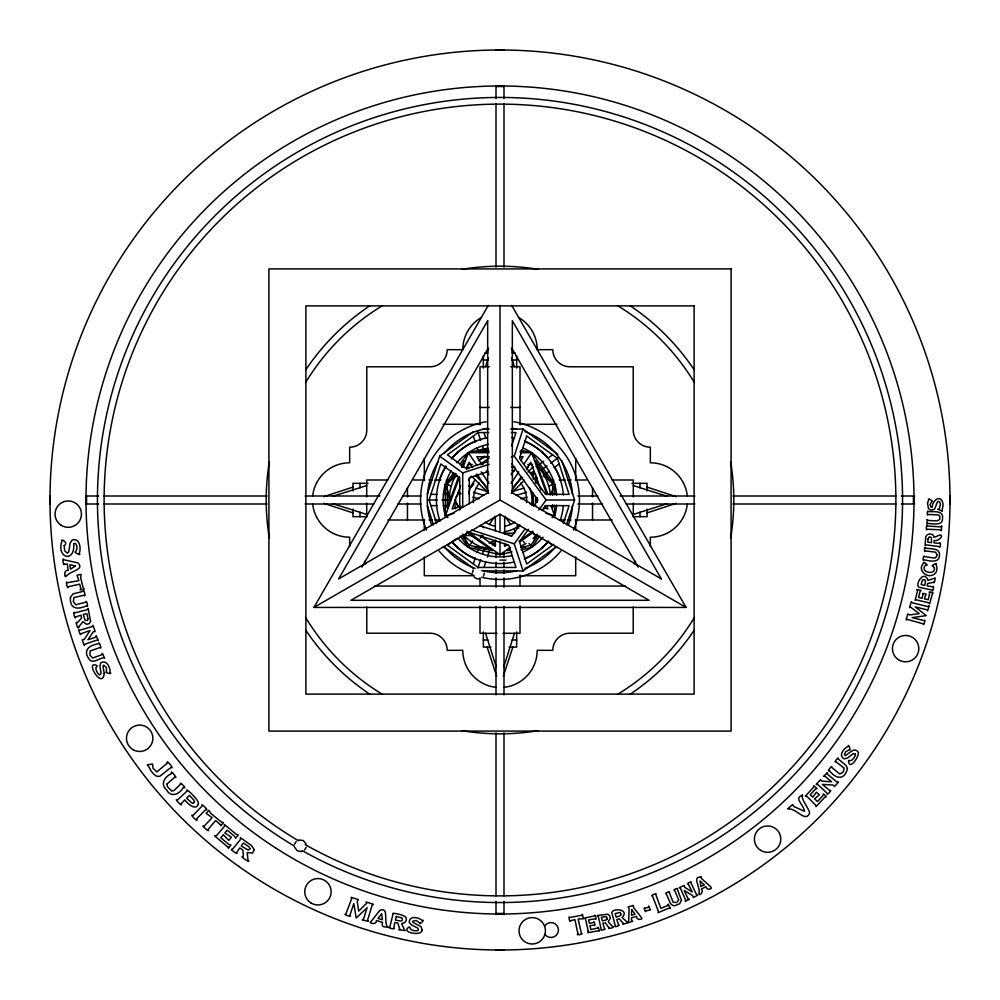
<?xml version="1.0" encoding="UTF-8"?>
<svg xmlns="http://www.w3.org/2000/svg" width="1000" height="1000" viewBox="0 0 1000 1000"><rect width="100%" height="100%" fill="white"/><g stroke="black" fill="none" stroke-linecap="round" stroke-linejoin="round"><path stroke-width="1.5" d="M472.388 572.812L473.275 569.825M484.387 573.125L483.5 576.1M485.575 366.7L488.363 357.887M503.725 667.087L514.425 633.3M427.312 494.15L439.663 456.163L473.225 431.775M473.288 563.975L475.225 558.025M477.15 552.087L478.113 549.113M511.65 445.913L515.988 432.55L511.3 432.55M477.875 568.088L480.662 559.525M482.512 553.825L484.363 548.125M566.512 524.837L574.587 500L546.1 500L514.25 456.163L523.05 429.062L510.75 429.062M484.012 567.45L485.938 561.512M487.388 557.05L489.312 551.112M563.425 523.075L569.1 505.637L545.662 505.637L542.05 510.613M487.113 352.925L488.55 348.562M503.338 676.112L512.888 647.075M447.325 507.562L458.413 477.188M462.113 467.062L464.225 461.275M459.5 477.088L445.363 515.812L447.9 517.625M463.175 467.038L468.413 452.7L487.962 448.113M460.625 485.625L452.113 508.963L461.087 506.362M466.488 469.575L469.15 462.287L472.612 467.475M534.212 540.125L536.312 534.388M550.975 494.225L553.587 487.05M535.775 538.725L537.35 534.388M294.6 844.175L296.15 841.488M306.188 847.275L304.637 849.975M609.125 927.5C606.65 929.95 616.375 926.925 612.5 926.45L608.15 921.812L610.288 918.425L609.675 915.85L607.975 914.2L597.25 915.525L598.35 916.675L601.188 929.225C598.462 931.175 607.788 929.262 604.4 928.575L602.888 923.225L605.25 922.75L609.375 928.363M511.675 305.363L686.075 607.425L313.925 607.425L488.325 305.363M361.838 567.15L488.288 348.125M511.163 474.725L515.45 468.3M520.6 460.588L523.175 456.725L520.087 456.725M469.263 546.025L472.675 540.913M511.1 483.375L518.787 471.875M523.913 464.2L531.587 452.7L554.637 484.188L554.637 494.725M480.262 538.138L481.975 535.562M489.7 524L494.85 516.287M511.812 490.788L521.337 476.538M526.525 468.762L530.85 462.287L540.975 490M455.725 497.5L459.363 492.488M468.462 479.963L471.2 476.2M472.025 486.325L473.837 483.837M519.85 524.862L511.712 536.05L479.562 525.612M533.4 506.213L537.913 500L511.712 463.95M483.1 570.938L523.05 570.938L514.25 543.837L525.163 528.812M538.812 510.025L546.1 500M528.5 529.25L519.475 541.688L526.712 563.975L553.7 544.362M453.663 472.85L445.363 484.188L445.363 515.812L454.225 513.25M460.112 464.038L468.413 452.7L488.438 452.7M455.337 473.425L447.325 484.375L447.325 507.9M461.075 465.812L464.663 460.913M538.025 535.413L530.85 545.212L520.625 547.6M539.888 535.962L531.587 547.3L521.062 549.775M526.375 468.975L528.575 466.775M467.688 532.312L464.462 535.538L473.725 535.538M514 486L522.612 477.388M528 472L533.387 466.613M511.238 493.4L524.425 480.213M531.025 473.625L533.225 471.425L533.225 479.15M627.9 922.275L628.675 920.662L629.113 908.888L628.075 907.025L633.337 905.413L633.562 907.537L641.587 917.75C643.562 919.587 636.163 920.863 636.475 916.312L631.487 917.837L631.5 920.487L632.6 921.312L622.812 924.3L623.2 923.238L619.175 918.787L616.825 919.5L618.488 924.8C621.912 925.188 612.562 928 615.288 925.775L611.825 912.775C612.425 907.562 630.312 909.2 622.038 917.588L628.025 922.712M536.163 466.763L543.737 461.25M547.537 458.5L552.587 454.825M540.938 470.262L547 465.85M550.638 463.212L557.913 457.925M456.262 538.75L447.413 545.175L478.088 567.45L515.988 567.45L508.75 545.175L467.825 531.875M544.05 474.963L549.1 471.287M554.15 467.612L559.212 463.95M523.05 570.938L556.613 546.55M452.113 478.075L455.9 475.375M446.625 483.288L456.8 476.05M478.4 460.675L484.75 456.15M480.312 464.263L489.075 458.025M507.163 544.65L504.663 546.425L504.663 543.337M460.112 535.962L468.413 547.3L500 554.7L510.163 547.463M519.062 541.138L533.038 531.188M552.1 517.625L554.637 515.812L554.637 505.275M510.012 548.888L507.488 550.675L510.412 550M520.112 541.7L532.737 532.712M313.925 607.425L500 500L686.075 607.425M689.262 899.7L687.975 898.713L684.237 890.475L692.688 895.638L693.288 897.562L697.712 895.2L696.338 894.338L690.888 882.712C693.012 880.15 685.013 884.375 688.288 884.125L692.25 891.988L684.65 887.312L684.15 885.475L679.262 887.638L680.55 888.55L685.525 899.737L685.325 901.338L689.137 899.25M323.888 496.662L352.925 487.113M647.075 512.888L676.112 503.338M488.288 461.475L466.362 468.6L447.413 454.825L478.088 432.55L488.7 432.55M439.663 456.163L462.713 472.9L489.212 464.288M511.3 457.113L514.25 456.163M488.325 471.538L469.325 477.713L469.325 503.837M490.175 542.4L496.062 540.487M332.887 496.275L366.7 485.575M633.3 514.425L667.087 503.725M512.075 491.55L523.95 488.113M516.25 495.3L526.587 492.312M548.737 485.9L553.162 484.613M520.962 498.837L526.938 497.1M488.413 449.35L476.825 452.062L489.188 452.062M479.375 452.4L488.125 450.35M466.962 531.188L500 554.7L512.038 551.888M298.837 839.938L303.387 840.537L306.188 844.175M301.95 851.525L297.4 850.925L294.6 847.275M479.787 578.8L476.688 578.713L474.038 577.087M496 50L504 50M496 86.538L504 86.538M484.85 352.925L487.887 352.925M512.112 352.925L515.15 352.925M483.338 359.988L487.887 359.988M512.112 359.988L516.663 359.988M489.237 366.7L480 366.7L480 424.75M510.763 366.7L520 366.7L520 424.75M480 407.463L489.237 407.463M510.763 407.463L520 407.463M443.038 424.3L480.487 424.3M519.513 424.3L556.962 424.3M483.1 429.062L489.25 429.062M520.087 452.062L523.175 452.062L520.275 451.388M520.8 452.7L531.587 452.7L546.788 494.3M489.188 456.725L476.825 456.725L481.975 464.438M467.55 464.462L472.188 464.462M479.913 464.462L483 464.462M527.812 464.462L532.45 464.462M511.587 466.775L514.675 466.775M387.837 480L366.7 480L366.7 496.925M413.663 480L424.75 480M429.025 480L431.975 480M434.762 480L440.788 480M446.413 480L449.412 480M550.588 480L553.587 480M559.212 480L565.237 480M568.025 480L570.975 480M575.25 480L586.337 480M612.163 480L633.3 480L633.3 496.925M368.075 483.338L352.925 483.338L352.925 490.913M631.925 483.338L647.075 483.338L647.075 490.913M430.9 494.363L437.15 494.363M443.4 494.363L448.088 494.363M86.125 496L98.663 496M103.637 496L267.162 496M305.075 496L379.963 496M402.537 496L421.05 496M577.913 496L598 496M620.037 496L694.925 496M732.837 496L895.863 496M901.338 496L914.7 496M428.413 500L437.413 500M441.912 500L449.4 500M86.125 504L98.663 504M103.637 504L267.162 504M305.075 504L373.85 504M397.938 504L421.05 504M577.913 504L602.587 504M626.15 504L694.925 504M732.837 504L895.863 504M901.338 504L914.7 504M950 504L949.9 496M430.9 505.637L437.15 505.637M443.4 505.637L448.088 505.637M366.55 516.663L352.925 516.663L352.925 509.087M633.45 516.663L647.075 516.663L647.075 509.087M387.837 520L424.75 520M429.025 520L431.975 520M434.762 520L440.788 520M559.212 520L565.237 520M568.025 520L570.975 520M575.25 520L612.163 520M503.862 533.225L514.675 533.225M479.913 535.538L483 535.538M509.275 535.538L512.362 535.538M489.188 543.275L495.363 543.275M474.575 547.3L483.812 547.3M520.8 547.3L525.425 547.3M478.375 547.938L486.1 547.938M500 560.087L506 560.087M474.25 575.7L424.3 575.7L424.3 556.962M519.513 575.7L575.7 575.7L575.7 556.962M374.325 586.075L625.675 586.075M496.925 633.3L480 633.3L480 606.125M503.075 633.3L520 633.3L520 606.125M483.338 640.013L487.887 640.013M512.112 640.013L516.663 640.013M490.913 647.075L483.338 647.075L483.338 631.925M509.087 647.075L516.663 647.075L516.663 631.925M496 913.462L504 913.462M496 949.9L504 949.9M521.062 450.225L531.587 452.7M468.625 485.962L471.587 486.825M476.05 488.113L487.925 491.55M529.938 503.762L535.925 505.487M543.4 507.663L547.888 508.963L546.825 506.037M446.838 484.613L451.262 485.9M473.413 492.312L483.75 495.3M545.775 513.25L554.637 515.812L550.975 505.775M458.088 492.775L461.087 493.638M473.062 497.1L479.038 498.837M633.3 485.575L667.087 496.275M332.887 503.725L366.7 514.425M471.538 529.963L514.25 543.837M647.075 487.113L676.112 496.662M323.888 503.338L352.925 512.888M544.1 475.375L547.888 478.075M543.2 476.05L553.375 483.288M530.962 472.287L533.462 474.075M480.312 535.737L495.337 546.425L495.337 540.25M467.262 532.712L492.512 550.675L469.15 545.212L461.975 535.413M523.05 429.062L557.85 454.35M547.537 541.5L552.587 545.175M443.387 546.55L473.225 568.225M466.613 466.613L468.762 468.762M475.225 475.225L486 486M532.312 532.312L535.538 535.538M472.275 476.925L488.762 493.4M523.4 541.45L524.35 542.7M535.337 460.913L552.675 484.375L552.675 495.2M455.725 502.5L459.363 507.512M544.9 934.338L545.025 934.513A7.462 7.462 0 0 0 556.225 935.35A7.462 7.462 0 0 0 555.588 924.15A7.462 7.462 0 0 0 544.562 926.237L544.538 926.1A13.2 13.2 0 0 0 524.138 920.35A13.2 13.2 0 0 0 524.562 941.55A13.2 13.2 0 0 0 544.725 934.987L545.075 933.737A13.2 13.2 0 0 0 544.938 927.325L544.562 926.237M486.262 470.863L488.837 474.725M468.413 452.7L476.95 465.487M481.213 471.875L488.9 483.375M517.075 525.575L518.787 528.125M529.025 543.462L530.737 546.025M476.938 473.95L488.188 490.788M505.15 516.287L510.3 524M513.737 529.138L515.45 531.7M511.712 348.125L638.162 567.15M535.775 461.275L547.925 494.55M455.3 499.787L457.962 507.088M446.413 487.05L450.075 497.1M463.688 534.388L466.838 543M447.325 492.438L449.438 498.225M462.65 534.388L464.225 538.725M511.45 348.562L512.888 352.925M487.113 647.075L496.662 676.112M561.763 460.538L574.587 500M484.012 432.55L485.938 438.488M477.875 431.912L480.662 440.475M482.512 446.175L484.363 451.875M473.288 436.025L475.225 441.975M477.15 447.912L478.113 450.887M436.575 523.075L429.075 500L440.788 463.95L459.75 477.713L459.75 509.988M427.312 505.85L433.488 524.837M511.637 357.887L514.425 366.7M485.575 633.3L496.275 667.087M913.462 496L913.462 504M650.337 546.55L650.337 537.212A37.212 37.212 0 0 0 687.312 504.162M640.013 483.338L640.013 487.887M640.013 512.112L640.013 516.663M633.3 503.075L633.3 516.912M633.212 606.962L633.212 633.212L569.9 633.212A17.113 17.113 0 0 0 552.788 650.337L537.212 650.337A37.212 37.212 0 0 1 504.162 687.312M592.537 487.7L592.537 496.925M592.537 503.075L592.537 520M575.7 458.638L575.7 480.487M575.7 519.513L575.7 530.438M552.675 504.8L552.675 507.9M537.288 477.55L537.288 483.738M537.288 497.675L537.288 502.325M535.538 473.725L535.538 483M535.538 496.912L535.538 503.088M533.225 493.05L533.225 505.412M520 575.25L520 586.337M516.663 355.75L516.663 368.075M504.663 517.112L504.663 534.087M504 86.125L504 98.663M504 103.637L504 267.162M504 552.888L504 557.513M504 562.15L504 567M504 569.862L504 573.237M504 577.913L504 587.275M504 606.413L504 694.925M504 732.837L504 895.863M504 901.338L504 914.7M500 305.375L500 500M500 515.2L500 531.912M500 541.025L500 554.7M496 86.125L496 98.663M496 103.637L496 267.162M496 552.888L496 557.513M496 562.15L496 567M496 569.862L496 573.237M496 577.913L496 587.275M496 606.413L496 694.925M496 732.837L496 895.863M496 901.338L496 914.7M495.337 517.112L495.337 531M483.338 355.75L483.338 368.075M480 577.913L480 586.337M462.713 472.9L462.713 506.962M424.3 458.638L424.3 480.487M424.3 519.513L424.3 530.438M407.463 487.7L407.463 496.925M407.463 503.075L407.463 520M366.7 503.075L366.7 516.912M366.788 606.962L366.788 633.212L430.1 633.212A17.113 17.113 0 0 1 447.212 650.337L462.788 650.337A37.212 37.212 0 0 0 495.838 687.312M359.988 483.338L359.988 487.887M359.988 512.112L359.988 516.663M349.663 546.55L349.663 537.212A37.212 37.212 0 0 1 312.688 504.162M86.538 496L86.538 504M50 496L50 504M634.25 564.05A17.113 17.113 0 0 1 635.513 561.35M312.688 495.838A37.212 37.212 0 0 1 349.663 462.788L349.663 447.212A17.113 17.113 0 0 0 366.788 430.1L366.788 366.788L430.1 366.788A17.113 17.113 0 0 0 447.212 349.663L462.788 349.663A37.212 37.212 0 0 1 481.4 317.438M687.312 495.838A37.212 37.212 0 0 0 650.337 462.788L650.337 447.212A17.113 17.113 0 0 1 633.212 430.1L633.212 366.788L569.9 366.788A17.113 17.113 0 0 1 552.788 349.663L537.212 349.663A37.212 37.212 0 0 0 518.6 317.438M364.487 561.35A17.113 17.113 0 0 1 365.75 564.05M548.675 541.312A63.837 63.837 0 0 1 524.312 559.025M475.45 558.938A63.837 63.837 0 0 1 452.175 542.3M439.462 479.738A63.837 63.837 0 0 1 445.938 466.037M451.325 458.688A63.837 63.837 0 0 1 475.688 440.975M524.55 441.062A63.837 63.837 0 0 1 547.825 457.7M554.95 467.5A63.837 63.837 0 0 1 560.112 478.5M556.663 505.1A56.887 56.887 0 0 1 554.113 517.575M543.038 537.212A56.887 56.887 0 0 1 522.612 552.2M511.825 555.65A56.887 56.887 0 0 1 457.725 538.062M445.812 517.312A56.887 56.887 0 0 1 451.163 470.825M456.962 462.788A56.887 56.887 0 0 1 488.175 444.35M522.888 447.912A56.887 56.887 0 0 1 556.688 495.188M563.288 506.1A63.587 63.587 0 0 1 560.475 519.65M548.35 541.287A63.587 63.587 0 0 1 525.1 558.425M513.225 562.188A63.587 63.587 0 0 1 452.75 542.55M440.062 521.225A63.587 63.587 0 0 1 445.938 466.55M451.65 458.713A63.587 63.587 0 0 1 486.775 437.812M511.587 437.488A63.587 63.587 0 0 1 514.3 438.05M524.837 441.475A63.587 63.587 0 0 1 563.387 495.012M513.8 421.763A79.438 79.438 0 0 1 573.55 530.037M560.862 551.062A79.438 79.438 0 0 1 481.688 577.3M472.825 574.65A79.438 79.438 0 0 1 439.137 551.062M426.45 530.037A79.438 79.438 0 0 1 486.2 421.763M572.537 505.637A72.75 72.75 0 0 1 568.362 524.888M555.737 546.763A72.75 72.75 0 0 1 524.888 568.362M516.775 570.788A72.75 72.75 0 0 1 481.85 570.45M475.112 568.362A72.75 72.75 0 0 1 444.263 546.763M431.637 524.888A72.75 72.75 0 0 1 438.45 461.213M444.263 453.237A72.75 72.75 0 0 1 487.362 428.35M512.638 428.35A72.75 72.75 0 0 1 516.775 429.212M524.888 431.637A72.75 72.75 0 0 1 572.537 494.363M544.925 505.913A45.312 45.312 0 0 1 544.438 508.837M507.388 544.712A45.312 45.312 0 0 1 504.438 545.1M495.562 545.1A45.312 45.312 0 0 1 492.612 544.712M478.638 539.963A45.312 45.312 0 0 1 472.413 535.95M455.562 508.837A45.312 45.312 0 0 1 454.688 500M478.638 460.037A45.312 45.312 0 0 1 486.85 456.637M535.812 535.812A50.65 50.65 0 0 1 533.088 538.35M526.038 543.45A50.65 50.65 0 0 1 520.525 546.312M490.112 549.675A50.65 50.65 0 0 1 464.188 535.812M449.412 502.488A50.65 50.65 0 0 1 456.55 473.963M461.65 466.912A50.65 50.65 0 0 1 463.312 465.075M482.938 452.312A50.65 50.65 0 0 1 488.9 450.575M536.688 465.075A50.65 50.65 0 0 1 550.413 495.037M730.675 461.912A233.8 233.8 0 0 1 730.675 538.088M694.4 629.888A233.8 233.8 0 0 1 629.888 694.4M538.088 730.675A233.8 233.8 0 0 1 461.912 730.675M370.112 694.4A233.8 233.8 0 0 1 305.6 629.888M269.325 538.088A233.8 233.8 0 0 1 269.325 461.912M305.6 370.112A233.8 233.8 0 0 1 370.112 305.6M461.912 269.325A233.8 233.8 0 0 1 538.088 269.325M629.888 305.6A233.8 233.8 0 0 1 694.4 370.112M694.425 617.4A227.125 227.125 0 0 1 617.4 694.425M382.6 694.425A227.125 227.125 0 0 1 305.575 617.4M305.575 382.6A227.125 227.125 0 0 1 382.6 305.575M617.4 305.575A227.125 227.125 0 0 1 694.425 382.6M294.35 846.062A402.55 402.55 0 0 1 300.475 150.375A402.55 402.55 0 0 1 902.55 498.988A402.55 402.55 0 0 1 302.25 850.625M298.488 840.75A395.875 395.875 0 0 1 303.412 156.387A395.875 395.875 0 0 1 895.875 498.963A395.875 395.875 0 0 1 305.212 844.638M529.55 487.762A31.988 31.988 0 0 1 531.562 505.213M519.475 525.375A31.988 31.988 0 0 1 504.175 531.712M484 527.7A31.988 31.988 0 0 1 480.525 525.375M468.625 493.762A31.988 31.988 0 0 1 475.275 479.7M512.238 470.45A31.988 31.988 0 0 1 514.15 471.312M520.6 483.088A26.65 26.65 0 0 1 526.525 502.612M514.812 522.163A26.65 26.65 0 0 1 505.2 526.138M494.8 526.138A26.65 26.65 0 0 1 485.188 522.163M473.475 502.612A26.65 26.65 0 0 1 479.4 483.088M80.675 588.15L80.262 589.95L84.3 589.062L83.075 587.638L80.75 578.013L81.1 574.4L77.038 575.163L78.863 580.675L67.275 582.712C65.013 579.125 67.8 590.9 68.263 586.725L79.7 584.138L80.675 588.15M934.438 567.825C935.6 576.225 919.013 571.712 925.462 565.388L926.438 565.112C929.463 566.188 922.038 559.975 923.675 563.188C916.587 569.85 927.4 579.325 934.212 574.212A6.375 6.375 0 0 0 936.562 571.175L937.013 567.7L936.062 564.338C938.312 561.688 929.362 566.55 933.05 566.125L934.438 567.825M104.237 673.363C102.487 690.675 83.975 659.375 97.05 665.662L97.075 666.162C94.175 667.75 97.175 673.587 99.588 674.95L101.125 673.4L99.938 666.3L100.612 663.012C106.325 658.875 110.487 667.65 110.037 672.513C113.462 674.837 103.5 672.475 106.538 671.988L106.337 667.5L103.55 665.138L102.987 666.363L104.237 673.363M227.862 847.038L228.363 848.312L230.963 845.025L228.75 844.325L220.787 837.775L223.325 834.737L228.812 840.362L231.388 837.188L224.838 832.925L227.15 830.163L234.575 836.263L235.662 838.288L238.35 834.9L236.188 834.237L224.35 824.488L224.462 826.325L216.537 835.65L214.6 835.888L227.862 847.038M933.8 582.288C934.262 584.725 936.35 575.062 934.075 578.45L927.925 580.375C924.262 569.225 914.613 584.288 918.962 587.238L932.1 590.1C932.837 593.525 934.625 583.975 932.7 586.812L927.237 585.875L927.675 583.462L933.8 582.288M87.963 618.713L87.587 620.388L85.262 620.462L83.238 614.525L86.838 613.513L87.963 618.713M631.675 909.587L631.525 915.25L635.05 914.175L631.675 909.587M220.312 824.6L220.787 825.812L223.475 822.675L221.3 821.988L210.6 813.188L208.925 810.3L206.125 813.35L212.15 817.65L204.075 826.2C199.325 824.075 211.012 833.763 208.1 829.488L215.637 820.525L220.312 824.6M102.375 653.45L101.875 654.725L92.625 658.025L89.9 655.062L90.162 650.987L99.987 647.513C102.475 650.675 98.65 639.65 98.637 643.75C90.062 644.875 82.513 649.925 88.812 658.713C92.25 664.712 99.237 658.15 103.625 657.7L104.65 658.125L102.375 653.45M254.213 849.625L252.587 853.025L247.2 852.575L248 859.963C252.062 864.762 239.025 855.475 242.65 856.875L243.337 856.012L242.95 850.088L239.737 847.925L236.65 852.525C239.475 856.25 228.088 848.012 232.35 849.463L240.463 839.475L240.3 837.6L251.363 845.413L254.213 849.625M855.4 754.188C855.387 756.95 851.712 762.125 848.938 760.413L848.5 760.675C849.1 771.287 859.312 756.688 858.288 752.387C854.712 746.25 849.125 753.637 845.387 755.6L844.4 754.8L845.487 751.95L849.338 749.675C851.275 752.025 848.425 742.45 848.062 746.45C843.6 748.25 837.862 756.125 844.388 758.925L847.625 757.925L853.275 753.6L855.4 754.188M96.25 635.938L95.738 637.163L87.912 639.763L93.287 631.737L95.188 631.525L93.012 625.3L92.062 626.65L79.688 630.237C77.162 627.05 80.862 637.8 80.938 633.713L90.062 630.6L84.2 639.5L82.212 639.812L84.2 645.525L85.188 644.087L96.788 640.15L98.387 640.688L96.25 635.938M927.188 519.6L926.975 524.062L927.775 523.475C932.487 523.5 942.913 526.425 942.575 518.2C943.688 510.012 933.012 512.013 928.312 511.575C927.188 508.525 926.75 517.487 928.2 514.487L938.587 514.875L939.912 516.438L939.775 519.4L936.988 520.925L928.487 520.487L927.188 519.6M936.988 554.75L936.5 556.8L934.85 558.112L924.538 556.625C923.787 553.413 922.113 562.675 923.975 559.8C929 560.763 939.6 563.8 939.5 555.075C940.25 547.55 929.925 549.25 925.588 548.013C924.6 544.862 923.8 553.763 925.375 550.913L935.688 552.212L936.988 554.75M70.425 597.388C69.538 609.1 77.513 610.025 86.7 605.712C88.825 608.987 86.213 598.2 85.825 602.188L75.75 604.775L73.325 601.538L73.987 597.537L84.138 595.2C86.325 598.612 83.6 587.25 83.175 591.312L72.875 593.975L70.425 597.388M64.188 545.662L64.65 550.7L67.35 553.212L68.775 551.75L70.075 543.237L72.05 540.087C79.638 537.225 81.375 548.425 79.225 553.475C82.163 556.763 72.35 551.413 75.688 551.85L76.988 548.888L76.65 545.413L75.425 543.413L73.775 543.6C75.062 563.85 56.087 557.663 61.913 541.3C59.875 537.888 69.35 542.562 64.188 545.662M925.475 581.138L924.825 585.363L921.175 584.6L922.525 579.75L924.775 579.712L925.475 581.138M588.263 931.188L587.775 932.712L598.375 930.788C600.325 933.575 598.225 924.675 597.7 928.012L590.862 929.587L589.975 925.725L594.1 925.1C596.013 927.862 593.987 919.125 593.45 922.425L589.45 923.413L588.65 919.9L595.212 918.787C597.15 921.65 595.037 912.55 594.513 915.888L584.487 918.088L585.575 919.237L588.263 931.188M941.712 526.1L941.338 530.737L940 529.812L927.2 529.225C925.612 532.263 926.388 522.875 927.438 526.013L940.238 526.875L941.712 526.1M925.625 538.587L925.05 545.525L926.438 544.888L939.212 546.6C940.275 549.9 941.112 540.337 939.488 543.312L933.95 542.875L934.15 540.462C938.4 541.688 944.5 535.262 940.025 534.938L934.1 537.388C933.413 532.125 924.862 533.263 925.625 538.587M928.05 539.062L927.8 542.175L931.5 542.6L931.45 537.537L929.275 536.838L928.05 539.062M668.3 904.35L667.75 905.5L660.863 908.35L655.837 894.663C658.225 892.175 649.062 895.95 652.513 896.062L658.325 911.038L658.05 912.675L668.825 908.2L670.4 908.475L668.3 904.35M681.475 900.2L679.725 903.675L674.9 905.688L672.812 905.512L670.55 903.625L666.3 893.85C662.913 893.812 671.625 890.212 669.275 892.6L673.213 902.25L676.587 902.562L678.737 899.95L674.638 890.387C671.3 890.362 679.6 886.912 677.325 889.25L681.475 900.2M577.812 933.275L577.762 933.938C574.9 935.913 584.837 933.95 581.362 933.188L578.112 919L583.438 918.787L582.438 914.275L581.337 915.375L569.825 917.475C567.95 914.538 569.875 924.1 570.5 920.725L574.925 919.638L577.812 933.275M927.525 503.062L928.35 508.237A4.588 4.588 0 0 0 931.95 510.138L934.688 508.988L937.262 502.188L938.5 501.312L939.925 502.325L940.425 504.6L939.375 508.488L937.812 509.175L942.288 511.325L942.237 509A11.125 11.125 0 0 0 942.712 502.55C940.2 493.988 931.95 501.188 932.25 507.2L930.987 507.113L930.088 504.7L931.75 501.375C934.725 502.113 926.675 496.875 928.775 499.8L927.525 503.062M648.675 906.25L648.1 907.412L645.025 908.238C642.812 905.688 645.75 914.163 645.95 910.837L650.45 909.938L648.675 906.25M78.7 626.888C78.688 631.7 74.262 619.55 77.237 622.837L81.587 618.138L80.875 615.188L75.588 616.938C75.213 621.15 72.325 609.438 74.6 612.9L87.075 609.75L88.125 608.425L90.65 621.6L89.162 623.625L86.613 624.338L82.925 621.712L78.7 626.888M167.013 783.938L167.475 786.688L171.85 791.125L174.062 790.438L180.625 784.137C178.812 780.212 187.738 789.75 183.837 787.438L183.188 787.625C179.737 794.15 170.912 797.987 166.737 790.113C160.025 784.587 164.375 776.612 171.375 773.75L171.625 773.162C169.55 768.475 178.925 779.925 174.862 777.075L167.013 783.938M847.4 768.713C844.725 780.387 835.812 779.2 829.35 770.612C826 772.775 832.987 763.6 831.725 767.438L839.788 774.038L843.225 772.113L844.188 768.2L836.012 761.775C832.725 763.925 839.362 755.175 838.162 758.9L846.35 765.75L847.4 768.713M916.9 589.5L917.5 591L915.075 600.337L916.6 599.888L928.5 602.762L929.638 603.875L932.475 593.438C935.75 592.825 926.812 590.875 929.7 592.825L928.263 599.75L924.412 598.825L925.688 594.862C928.925 594.3 920.175 592.312 923.012 594.25L922.113 598.275L918.6 597.438L920.025 591.575L921.125 590.45L916.9 589.5M198.438 803.612C196.388 811.775 187.2 803.413 184.838 799.85L181.163 803.825C183.7 808.35 172.875 797.463 177.438 800.075L187.225 790.863C184.15 786.525 199.3 799.938 198.438 803.612M64.35 563.925C63.612 567.85 61.85 555.812 63.875 559.8L77.987 562.9C84.75 569.738 71.625 570.3 66.15 576.2C64.562 578.862 63.25 569.263 68.238 570.388L67.337 564.113L64.35 563.925M404.9 930.537L398.75 929.737L399.762 929.025L397.8 923.075L394.862 922.463L393.8 927.913C397.262 930.05 385.662 927.625 389.8 927.087L393.062 914.05C390.125 911.95 403.512 914.775 405.275 916.8A3.925 3.925 0 0 1 406.213 920.362L404.712 922.675L401.575 923.538L404.9 930.537M396.325 916.45L395.45 920.075L400.613 921.025L402.35 920.413L402.275 918.15L396.325 916.45M387.775 927C383.075 927.125 381.337 926.775 382.537 922.387L376.388 920.475C377.05 925.675 367.6 922.837 370.913 921.737L379.862 910.337C388.913 906.988 383.787 919.425 387.025 926.513L387.775 927M929.013 606.075L927.663 610.825L926.525 609.712L915.15 606.85L926.287 615.625L912.075 617.612L924.038 620.6C926.275 617.888 923.6 627.2 923.138 623.837L907.663 619.475L906.075 619.875L907.775 613.938L909.688 614.913L919.212 613.625L910.775 607.225L909.575 607.675L911.275 601.712L912.425 602.825L927.425 606.525L929.013 606.075M827.337 772.75L827.412 774.125L836.812 781.963L838.512 782.05L834.562 786.575L833.275 785.05L822.362 784.4L829.762 790.612C833.438 788.662 825.725 797.05 827.288 793.35L817.837 784.6L816.162 784.45L820.588 779.638L821.737 781.137L831.625 781.787L825.325 776.475L823.625 776.338L827.337 772.75M368.325 921.338L362.225 919.912L363.625 918.875L367.125 907.688L356.2 918.037L353.8 903.55L349.938 915.25C353.312 917.825 341.637 914.112 345.887 914.013L351.562 898.95L351.087 897.325L358.387 899.6L357.175 901.425L358.713 911.112L366.65 903.238L366.1 901.988L373.438 904.275L372.075 905.325L367.612 920.113L368.325 921.338M196.85 818.637L196.65 819.312C199.262 823.888 188.388 813.037 192.913 815.588L202.225 805.888C199.688 801.413 210.188 811.938 205.837 809.488L196.85 818.637M526.712 436.025L519.475 458.312L545.662 494.363L569.1 494.363L557.375 458.312L526.712 436.025M422.188 930.25C421.087 936.938 399.338 931.85 409.425 926.925L409.862 927.2C409.5 930.45 415.788 931.55 418.312 930.375L417.925 928.2L411.55 924.95L409.237 922.45C408.975 915.325 418.6 917.188 422.163 920.438C425.962 919.05 418.488 925.725 419.787 922.975L416.05 920.45L412.587 921.312L413.275 922.513L421.087 926.762L422.188 930.25M250.1 848.675L248.175 850.062L241.225 845.962L243.475 842.987L248.988 846.812L250.1 848.675M802.5 795.113L802.175 796.025C802.1 802.113 811.95 811.562 809.013 814.312C804.762 821.562 796.812 808.938 789.062 808.913L787.663 808.9L792.613 804.488L793.688 806.438L804.513 811.338C803.425 803.863 793.45 798.363 802.5 795.113M816.038 805.55L816.062 806.675L824.7 797.3L826.475 796.637L823.375 793.825L822.875 795.65L817.438 801.55L814.562 798.825L819.312 794.938L816.312 792.175L812.837 797.2L810.225 794.725L815.288 789.225L817.05 788.6L813.838 785.7L813.375 787.475L805.3 796.25L806.938 796.438L816.038 805.55M621.188 914.488L620.237 915.763L616.175 917.125L615.175 913.525L620.125 912.5L621.188 914.488M607.4 918.675L606.413 919.887L602.3 920.825L601.413 917.2L606.413 916.675L607.4 918.675M167.463 762.962L156.85 771.912L153 768.238L152.562 764.025L147.262 764.825L149.15 767.163A21.612 21.612 0 0 0 153.912 774.3L156.588 776.225L159.738 776.363L171.1 767.362C175.325 770.288 165.425 758.15 167.463 762.962M194.513 801.912L193.1 803.325L191.975 803.075L186.6 798.138L189.4 795.438L193.625 799.788L194.513 801.912M487.663 320.763L338.612 578.938L487.663 492.875L487.663 320.763M700.987 876.95L701.525 878.538L711.025 887.2C712.775 888.938 706.625 891.038 705.925 886.675L701.275 889.163C704.862 891.938 698.325 896.737 699 893.575C700.725 886.912 691.675 876.663 700.987 876.95M381.613 913.913L378.013 918.413L382.35 919.75L381.613 913.913M75.512 565.988L70.537 569.125L69.912 564.688L75.512 565.988M500 514.237L350.95 600.3L649.05 600.3L500 514.237M704.15 884.825L700.875 886.575L700.037 880.938L704.15 884.825M731.087 268.913L268.913 268.913L268.913 731.087L731.087 731.087L731.087 268.913M694.112 305.887L305.887 305.887L305.887 694.112L694.112 694.112L694.112 305.887M661.388 578.938L512.337 492.875L512.337 320.763L661.388 578.938M760.713 850.387A13.2 13.2 0 0 0 780.788 839.463A13.2 13.2 0 0 0 761.287 827.537A13.2 13.2 0 0 0 760.713 850.387M132.95 749.638A13.2 13.2 0 0 0 152.863 738.413A13.2 13.2 0 0 0 133.188 726.787A13.2 13.2 0 0 0 132.95 749.638M898.325 659.625A13.2 13.2 0 0 0 918.787 649.45A13.2 13.2 0 0 0 899.75 636.812A13.2 13.2 0 0 0 898.325 659.625M310.812 902.862A13.2 13.2 0 0 0 331.125 892.387A13.2 13.2 0 0 0 311.9 880.025A13.2 13.2 0 0 0 310.812 902.862M60.85 525.075A13.2 13.2 0 0 0 81.4 515.075A13.2 13.2 0 0 0 62.462 502.275A13.2 13.2 0 0 0 60.85 525.075M238.75 866.4A450 450 0 0 0 947.938 543.05A450 450 0 0 0 313.312 90.55A450 450 0 0 0 238.75 866.4M275.65 847.95A414.012 414.012 0 0 0 913.512 520.312A414.012 414.012 0 0 0 310.837 131.725A414.012 414.012 0 0 0 275.65 847.95"/></g></svg>
